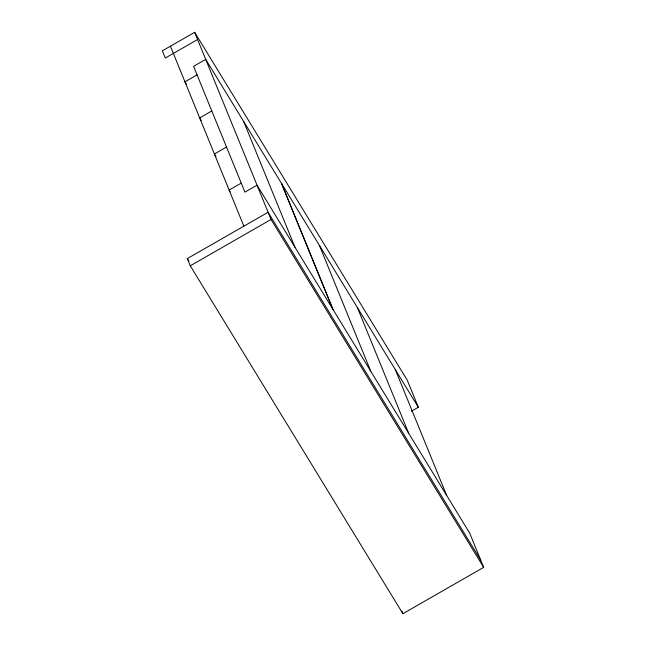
<?xml version="1.0" encoding="UTF-8"?>
<svg xmlns="http://www.w3.org/2000/svg" width="646" height="646" viewBox="0 0 646 646"><rect width="100%" height="100%" fill="white"/><g stroke="black" fill="none" stroke-linecap="round" stroke-linejoin="round"><path stroke-width="0.97" d="M411.397 411.236L418.317 407.263L407.271 380.195L194.648 32.3L162.34 50.832L165.287 58.051L197.595 39.519M197.07 74.863L184.958 81.816L186.532 84.4M211.799 110.959L199.687 117.911L201.261 120.495M214.415 153.998L226.52 147.022M241.249 183.117L229.128 190.061L230.186 191.789M418.317 407.263L205.694 59.367L193.582 66.32L244.931 192.137L257.043 185.192L469.666 533.079L483.66 567.366L402.894 613.7L190.271 265.805L187.324 258.586L268.09 212.259L480.713 560.147M190.271 265.805L271.037 219.478L194.648 32.3M271.037 219.478L483.66 567.366M214.399 153.974L215.99 156.582M187.324 258.586L188.898 261.17M395.32 369.633L446.669 495.458M357.367 307.536L408.716 433.361M319.423 245.44L370.764 371.264M281.599 183.561L332.948 309.386M281.47 183.343L332.811 309.168M243.647 121.464L294.996 247.289M401.788 610.995L402.894 613.7M170.407 46.173L243.857 226.157"/></g></svg>
